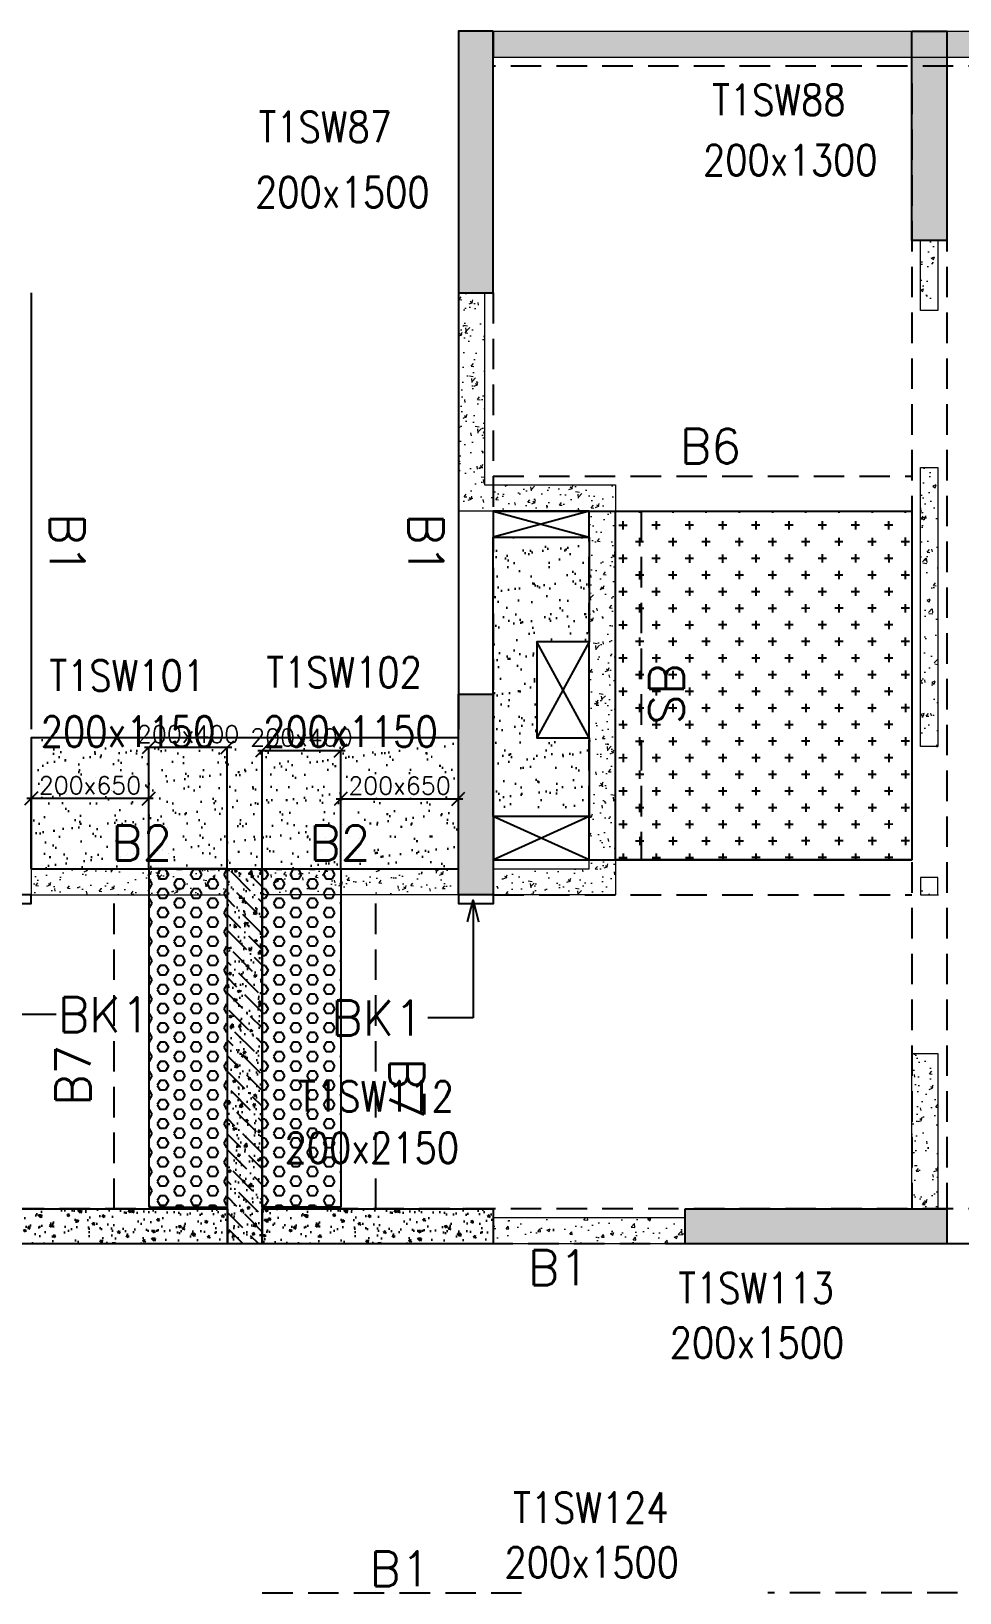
# Model space of a CAD drawing. Header units: millimetres. Extents: x 1078357 to 2594950, y -4969473 to -4636555.
# Drawn here: x 1646634 to 1651959, y -4661446 to -4652496 of the extents above; entities that cross this region are included whole.
import ezdxf

# ---------------------------------------------------------------- set-up
doc = ezdxf.new("R2010")
doc.units = ezdxf.units.MM
doc.header["$PDMODE"] = 35
for name, pattern in [('CONTINOUS', [0]), ('HIDDEN', [0.375, 0.25, -0.125]), ('New Retail block$0$CONTINOUS', [0])]:
    doc.linetypes.add(name, pattern=pattern)
doc.layers.get('0').update_dxf_attribs({"lineweight": 0})
doc.layers.get('Defpoints').update_dxf_attribs({"lineweight": 0})
for name, color, linetype, lineweight in [('A-_ANOTDIMA_D-', 6, 'Continuous', 13), ('COL. NO.', 30, 'Continuous', 25), ('COL. SIZE', 7, 'Continuous', 25), ('DIM', 9, 'Continuous', 25), ('HATCH', 8, 'Continuous', 30), ('RCC UPSTAND', 43, 'Continuous', 30), ('S-NON STR RCC WALL', 8, 'Continuous', 0)]:
    doc.layers.add(name, color=color, linetype=linetype, lineweight=lineweight)
for name, color, linetype in [('B-200x325', 201, 'HIDDEN'), ('B-200x375', 41, 'HIDDEN'), ('B-200x650', 241, 'HIDDEN'), ('B-300xSLAB THK.', 151, 'Continuous'), ('BK1-200x650', 241, 'HIDDEN'), ('DC BEAM NO.', 7, 'Continuous'), ('DROP SLAB', 8, 'Continuous'), ('NON STR. RCC WALL', 6, 'Continuous'), ('S-COLUMN_SHEAR WALL', 1, 'Continuous'), ('S-PROJECTION', 54, 'New Retail block$0$CONTINOUS'), ('SLAB FOLD', 8, 'Continuous')]:
    doc.layers.add(name, color=color, linetype=linetype)
doc.styles.add('Roman', font='romans')
doc.styles.add('ROMANS', font='romans.shx', dxfattribs={"width": 0.85})
doc.dimstyles.new('HARESH', dxfattribs={"dimtxt": 150, "dimasz": 75, "dimexe": 0, "dimexo": 0, "dimgap": 25, "dimtad": 1, "dimdec": 0, "dimdsep": 46, "dimtxsty": 'Roman', "dimblk": 'OBLIQUE', "dimcen": 225, "dimdle": 25, "dimclrd": 2, "dimclre": 2, "dimclrt": 7, "dimadec": 8, "dimazin": 1, "dimtfac": 1, "dimtdec": 0, "dimtmove": 0, "dimatfit": 0, "dimfxl": 1, "dimlwd": -1, "dimlwe": -1, "dimarcsym": 0})
pattern_1 = [(50, (-4755937.19, 23343877.28), (182.184669, -15.9390855), [19.05, -209.55]), (355, (-4755937.19, 23343877.28), (-35.2434214, 191.0568452), [15.24, -167.6405842]), (100.4514447, (-4755922, 23343875.95), (146.9412471, 175.1177519), [16.1900088, -178.0902446]), (46.1842, (-4755937.19, 23343928.08), (271.0790409, -42.042328), [28.575, -314.325]), (96.6355576, (-4755914.6, 23343924.58), (237.404134, 247.4261246), [24.2850231, -267.1356082]), (351.1841512, (-4755937.2, 23343928.08), (237.404134, 247.4261246), [22.859967, -251.459732]), (21, (-4755911.79, 23343915.38), (151.6143913, -102.2651982), [19.05, -209.55]), (326, (-4755911.79, 23343915.38), (61.8020283, 184.1879661), [15.24, -167.64]), (71.451445, (-4755899.15, 23343906.86), (213.4164193, 81.9227689), [16.1900088, -178.0899376]), (37.5, (-4755937.19, 23343877.28), (3.08860325, 84.55503887), [0, -165.608, 0, -170.18, 0, -168.275]), (7.5, (-4755937.19, 23343877.28), (66.8196625, 100.18057482), [0, -97.028, 0, -161.798, 0, -64.135]), (327.5, (-4755993.83, 23343877.28), (135.59059517, -5.728744), [0, -63.5, 0, -198.12, 0, -262.89]), (317.5, (-4756019.23, 23343877.28), (148.1291814, 25.42649103), [0, -82.55, 0, -131.572, 0, -186.69])]
pattern_2 = [(180, (1586158.456, -4470491.11), (-7e-15, -54.992613), [31.75, -63.5]), (300, (1586158.456, -4470491.11), (47.625, 27.496307), [31.75, -63.5]), (240, (1586126.706, -4470491.11), (47.625, -27.496307), [31.75, -63.5])]

# ---------------------------------------------------------------- blocks, each defined once
blk = doc.blocks.new('_Oblique')
at = {"color": 0, "linetype": 'ByBlock', "lineweight": -2}
blk.add_line((-0.5, -0.5), (0.5, 0.5), dxfattribs=at)
blk = doc.blocks.new('*D1194')
at = {"layer": 'Defpoints', "color": 0, "ltscale": 700, "transparency": 16777216}
for p in [(1647308, -4656600.6), (1647308, -4657295.6, 0), (1647758.1, -4657295.6, 0)]:
    blk.add_point(p, dxfattribs=at)
at = {"layer": 'DIM', "color": 2, "ltscale": 700, "transparency": 16777216}
for p, q in [((1647783.1, -4656600.6), (1647283, -4656600.6)), ((1647308, -4657295.6), (1647308, -4656600.6)), ((1647758.1, -4657295.6), (1647758.1, -4656600.6))]:
    blk.add_line(p, q, dxfattribs=at)
at = {"layer": 'DIM', "color": 2, "ltscale": 700, "transparency": 16777216, "xscale": 75, "yscale": 75, "zscale": 75, "rotation": 180}
blk.add_blockref('_Oblique', (1647308, -4656600.6), dxfattribs=at)
at = {"layer": 'DIM', "color": 2, "ltscale": 700, "transparency": 16777216, "xscale": 75, "yscale": 75, "zscale": 75}
blk.add_blockref('_Oblique', (1647758.1, -4656600.6), dxfattribs=at)
at = {"layer": 'DIM', "color": 7, "ltscale": 700, "transparency": 16777216, "insert": (1647533, -4656525.6), "char_height": 150, "attachment_point": 5, "style": 'Roman'}
blk.add_mtext('{\\H0.666667x;200x400}', dxfattribs=at)
blk = doc.blocks.new('*D1195')
at = {"layer": 'Defpoints', "color": 0, "ltscale": 700, "transparency": 16777216}
for p in [(1646633.3, -4656893.5), (1646633.3, -4657295.6, 0), (1647308, -4657295.6, 0)]:
    blk.add_point(p, dxfattribs=at)
at = {"layer": 'DIM', "color": 2, "ltscale": 700, "transparency": 16777216}
for p, q in [((1647333, -4656893.5), (1646608.3, -4656893.5)), ((1646633.3, -4657295.6), (1646633.3, -4656893.5)), ((1647308, -4657295.6), (1647308, -4656893.5))]:
    blk.add_line(p, q, dxfattribs=at)
at = {"layer": 'DIM', "color": 2, "ltscale": 700, "transparency": 16777216, "xscale": 75, "yscale": 75, "zscale": 75, "rotation": 180}
blk.add_blockref('_Oblique', (1646633.3, -4656893.5), dxfattribs=at)
at = {"layer": 'DIM', "color": 2, "ltscale": 700, "transparency": 16777216, "xscale": 75, "yscale": 75, "zscale": 75}
blk.add_blockref('_Oblique', (1647308, -4656893.5), dxfattribs=at)
at = {"layer": 'DIM', "color": 7, "ltscale": 700, "transparency": 16777216, "insert": (1646970.6, -4656818.5), "char_height": 150, "attachment_point": 5, "style": 'Roman'}
blk.add_mtext('{\\H0.666667x;200x650}', dxfattribs=at)
blk = doc.blocks.new('*D1196')
at = {"layer": 'Defpoints', "color": 0, "ltscale": 700, "transparency": 16777216}
for p in [(1648408.2, -4656618.8), (1647958.1, -4657295.6, 0), (1648408.2, -4657295.6, 0)]:
    blk.add_point(p, dxfattribs=at)
at = {"layer": 'DIM', "color": 2, "ltscale": 700, "transparency": 16777216}
for p, q in [((1647933.1, -4656618.8), (1648433.2, -4656618.8)), ((1647958.1, -4657295.6), (1647958.1, -4656618.8)), ((1648408.2, -4657295.6), (1648408.2, -4656618.8))]:
    blk.add_line(p, q, dxfattribs=at)
at = {"layer": 'DIM', "color": 2, "ltscale": 700, "transparency": 16777216, "xscale": 75, "yscale": 75, "zscale": 75, "rotation": 180}
blk.add_blockref('_Oblique', (1647958.1, -4656618.8), dxfattribs=at)
at = {"layer": 'DIM', "color": 2, "ltscale": 700, "transparency": 16777216, "xscale": 75, "yscale": 75, "zscale": 75}
blk.add_blockref('_Oblique', (1648408.2, -4656618.8), dxfattribs=at)
at = {"layer": 'DIM', "color": 7, "ltscale": 700, "transparency": 16777216, "insert": (1648183.2, -4656543.8), "char_height": 150, "attachment_point": 5, "style": 'Roman'}
blk.add_mtext('{\\H0.666667x;200x400}', dxfattribs=at)
blk = doc.blocks.new('*D1197')
at = {"layer": 'Defpoints', "color": 0, "ltscale": 700, "transparency": 16777216}
for p in [(1649083.1, -4656895.5), (1648408.2, -4657295.6, 0), (1649083.1, -4657295.6, 0)]:
    blk.add_point(p, dxfattribs=at)
at = {"layer": 'DIM', "color": 2, "ltscale": 700, "transparency": 16777216}
for p, q in [((1648383.2, -4656895.5), (1649108.1, -4656895.5)), ((1648408.2, -4657295.6), (1648408.2, -4656895.5)), ((1649083.1, -4657295.6), (1649083.1, -4656895.5))]:
    blk.add_line(p, q, dxfattribs=at)
at = {"layer": 'DIM', "color": 2, "ltscale": 700, "transparency": 16777216, "xscale": 75, "yscale": 75, "zscale": 75, "rotation": 180}
blk.add_blockref('_Oblique', (1648408.2, -4656895.5), dxfattribs=at)
at = {"layer": 'DIM', "color": 2, "ltscale": 700, "transparency": 16777216, "xscale": 75, "yscale": 75, "zscale": 75}
blk.add_blockref('_Oblique', (1649083.1, -4656895.5), dxfattribs=at)
at = {"layer": 'DIM', "color": 7, "ltscale": 700, "transparency": 16777216, "insert": (1648745.7, -4656820.5), "char_height": 150, "attachment_point": 5, "style": 'Roman'}
blk.add_mtext('{\\H0.666667x;200x650}', dxfattribs=at)
blk = doc.blocks.new('G$CD63B60BD')
at = {"layer": 'COL. NO.', "linetype": 'Continuous', "style": 'ROMANS', "width": 0.85}
for s, p in [('T1SW88', (67080.2, 15419.6, -320.4)), ('T1SW87', (64479, 15264.1, -320.4)), ('T1SW101', (63279.5, 12119.6, -320.4)), ('T1SW102', (64523.1, 12138.2, -320.4)), ('T1SW112', (64706.5, 9707.5, -320.4)), ('T1SW113', (66886, 8609.2, -320.4)), ('T1SW124', (65938.2, 7350.6, -320.4))]:
    blk.add_text(s, height=175, dxfattribs=at).set_placement(p)
at = {"layer": 'COL. SIZE', "linetype": 'Continuous', "style": 'ROMANS', "width": 0.85}
for s, p in [('200x1300', (67027.6, 15073.8, -320.4)), ('200x1500', (64458.9, 14890, -320.4)), ('200x1150', (63230.3, 11798.7, -320.4)), ('200x1150', (64505.2, 11798.6, -320.4)), ('200x2150', (64628, 9412.9, -320.4)), ('200x1500', (66836.9, 8295.7, -320.4)), ('200x1500', (65889, 7037.1, -320.4))]:
    blk.add_text(s, height=175, dxfattribs=at).set_placement(p)

msp = doc.modelspace()

# ---------------------------------------------------------------- hatches: boundary and pattern name
at = {"layer": 'DROP SLAB'}
h = msp.add_hatch(dxfattribs=at)
h.set_pattern_fill('CROSS', color=8, scale=15, angle=179.96921)
h.set_pattern_definition([(180.03079016, (-1680958.44, 9385210.29), (-95.1987999, -95.3011726), [47.625, -142.875]), (270.03079016, (-1680982.26, 9385234.09), (95.3011726, -95.1987999), [47.625, -142.875])])
h.paths.add_polyline_path([(1649983.3, -4655246.4), (1651683.3, -4655246.4), (1651683.3, -4657246.2), (1649983.3, -4657246.2)])
at = {"layer": 'HATCH'}
h = msp.add_hatch(dxfattribs=at)
h.set_pattern_fill('AR-SAND', color=8, scale=3, angle=179.97015)
h.set_pattern_definition([(37.47015413, (-3385599.53, 18703112.43), (-4.72361136, 146.8264517), [0, -115.824, 0, -129.54, 0, -123.825]), (7.4701541, (-3385599.53, 18703112.43), (134.9689868, 214.9772528), [0, -62.484, 0, -104.394, 0, -40.005]), (327.4701541, (-3385693.26, 18703112.48), (237.2979035, 0.3075449), [0, -38.1, 0, -137.16, 0, -179.07]), (317.4701541, (-3385693.26, 18703112.48), (229.1017424, 66.759465), [0, -19.05, 0, -89.916, 0, -102.87])])
h.paths.add_polyline_path([(1649283.4, -4655396.2), (1649833.4, -4655396.2), (1649833.4, -4655996.2), (1649533.4, -4655996.2), (1649533.4, -4656546.2), (1649833.4, -4656546.1), (1649833.4, -4656996.2), (1649283.4, -4656996.2)])
h = msp.add_hatch(dxfattribs=at)
h.set_pattern_fill('AR-SAND', color=8, scale=3, angle=179.97015)
h.set_pattern_definition([(37.4701541, (-2401274.65, 14019093.33), (-4.72361136, 146.8264517), [0, -115.824, 0, -129.54, 0, -123.825]), (7.4701541, (-2401274.65, 14019093.33), (134.9689868, 214.9772528), [0, -62.484, 0, -104.394, 0, -40.005]), (327.4701541, (-2401368.37, 14019093.38), (237.2979035, 0.3075449), [0, -38.1, 0, -137.16, 0, -179.07]), (317.4701541, (-2401368.37, 14019093.38), (229.1017424, 66.759465), [0, -19.05, 0, -89.916, 0, -102.87])])
h.paths.add_polyline_path([(1649083.6, -4656546.1), (1646633.6, -4656546.1), (1646633.6, -4657296.1), (1649083.6, -4657296.1)])
h = msp.add_hatch(dxfattribs=at)
h.set_pattern_fill('AR-SAND', color=8, scale=3, angle=179.97015)
h.set_pattern_definition([(37.4701541, (-2401274.74, 14019093.33), (-4.72361136, 146.8264517), [0, -115.824, 0, -129.54, 0, -123.825]), (7.4701541, (-2401274.74, 14019093.33), (134.9689868, 214.9772528), [0, -62.484, 0, -104.394, 0, -40.005]), (327.4701541, (-2401368.46, 14019093.38), (237.2979035, 0.3075449), [0, -38.1, 0, -137.16, 0, -179.07]), (317.4701541, (-2401368.46, 14019093.38), (229.1017424, 66.759465), [0, -19.05, 0, -89.916, 0, -102.87])])
h.paths.add_polyline_path([(1649083.5, -4656696.1), (1646633.5, -4656696.1), (1646633.5, -4657296.1), (1649083.5, -4657296.1)])
at = {"layer": 'RCC UPSTAND'}
h = msp.add_hatch(dxfattribs=at)
h.set_pattern_fill('AR-CONC', color=8, scale=20, angle=360)
h.set_pattern_definition([(50, (-889461.2, -1448921.18), (143.4520365, -12.550427), [15, -165]), (355, (-889461.2, -1448921.18), (-27.7502667, 150.438427), [12, -132]), (100.4514445, (-889449.25, -1448922.22), (115.7017693, 137.887998), [12.7480384, -140.2284224]), (46.1842, (-889461.2, -1448881.18), (213.448266, -33.103856), [22.5, -247.5]), (96.6356355, (-889443.42, -1448883.94), (186.932389, 194.82372), [19.122068, -210.342752]), (351.184164, (-889461.2, -1448881.18), (186.932389, 194.82372), [18, -198]), (21, (-889441.2, -1448891.18), (119.3814104, -80.523778), [15, -165]), (326, (-889441.2, -1448891.18), (48.6630664, 145.030009), [12, -132]), (71.4514447, (-889431.25, -1448897.89), (168.0444753, 64.5062306), [12.748038, -140.2284224]), (37.5, (-889461.203, -1448921.177), (2.43197106, 66.57877077), [0, -130.4, 0, -134, 0, -132.5]), (7.5, (-889461.2, -1448921.18), (52.6139075, 78.8823424), [0, -76.4, 0, -127.4, 0, -50.5]), (327.5, (-889505.803, -1448921.177), (106.7644872, -4.51097435), [0, -50, 0, -156, 0, -207]), (317.5, (-889525.8, -1448921.18), (116.6372339, 20.0209965), [0, -65, 0, -103.6, 0, -147])])
h.paths.add_polyline_path([(1647958.3, -4659446.2), (1647758.3, -4659446.2), (1647758.3, -4657296.2), (1647958.3, -4657296.2)])
h = msp.add_hatch(dxfattribs=at)
h.set_pattern_fill('AR-CONC', color=8, scale=20, angle=90)
h.set_pattern_definition([(140, (-1561941.7, -7196665.7), (12.550427, 143.4520365), [15, -165]), (85, (-1561941.7, -7196665.7), (-150.438427, -27.7502667), [12, -132]), (190.4514445, (-1561940.65, -7196653.75), (-137.887998, 115.7017693), [12.7480384, -140.2284224]), (136.1842, (-1561981.7, -7196665.7), (33.103856, 213.448266), [22.5, -247.5]), (186.6356355, (-1561978.94, -7196647.91), (-194.82372, 186.932389), [19.122068, -210.342752]), (81.184164, (-1561981.7, -7196665.7), (-194.82372, 186.932389), [18, -198]), (111, (-1561971.7, -7196645.7), (80.523778, 119.3814104), [15, -165]), (56, (-1561971.7, -7196645.7), (-145.030009, 48.6630664), [12, -132]), (161.4514447, (-1561964.99, -7196635.75), (-64.5062306, 168.0444753), [12.748038, -140.2284224]), (127.5, (-1561941.7, -7196665.7), (-66.57877077, 2.43197106), [0, -130.4, 0, -134, 0, -132.5]), (97.5, (-1561941.7, -7196665.7), (-78.8823424, 52.6139075), [0, -76.4, 0, -127.4, 0, -50.5]), (57.5, (-1561941.7, -7196710.3), (4.51097435, 106.7644872), [0, -50, 0, -156, 0, -207]), (47.5, (-1561941.7, -7196730.3), (-20.0209965, 116.6372339), [0, -65, 0, -103.6, 0, -147])])
h.paths.add_polyline_path([(1647758.3, -4659246.2), (1647758.3, -4659446.2), (1646433.3, -4659446.2), (1646433.3, -4659246.2)])
h = msp.add_hatch(dxfattribs=at)
h.set_pattern_fill('AR-CONC', color=8, scale=20, angle=90)
h.set_pattern_definition([(140, (-1560416.7, -7196665.7), (12.550427, 143.4520365), [15, -165]), (85, (-1560416.7, -7196665.7), (-150.438427, -27.7502667), [12, -132]), (190.4514445, (-1560415.65, -7196653.75), (-137.887998, 115.7017693), [12.7480384, -140.2284224]), (136.1842, (-1560456.7, -7196665.7), (33.103856, 213.448266), [22.5, -247.5]), (186.6356355, (-1560453.94, -7196647.91), (-194.82372, 186.932389), [19.122068, -210.342752]), (81.184164, (-1560456.7, -7196665.7), (-194.82372, 186.932389), [18, -198]), (111, (-1560446.7, -7196645.7), (80.523778, 119.3814104), [15, -165]), (56, (-1560446.7, -7196645.7), (-145.030009, 48.6630664), [12, -132]), (161.4514447, (-1560439.99, -7196635.75), (-64.5062306, 168.0444753), [12.748038, -140.2284224]), (127.5, (-1560416.7, -7196665.7), (-66.57877077, 2.43197106), [0, -130.4, 0, -134, 0, -132.5]), (97.5, (-1560416.7, -7196665.7), (-78.8823424, 52.6139075), [0, -76.4, 0, -127.4, 0, -50.5]), (57.5, (-1560416.7, -7196710.3), (4.51097435, 106.7644872), [0, -50, 0, -156, 0, -207]), (47.5, (-1560416.7, -7196730.3), (-20.0209965, 116.6372339), [0, -65, 0, -103.6, 0, -147])])
h.paths.add_polyline_path([(1649283.3, -4659246.2), (1649283.3, -4659446.2), (1647958.3, -4659446.2), (1647958.3, -4659246.2)])
at = {"layer": 'S-COLUMN_SHEAR WALL', "lineweight": 25, "extrusion": (1.00316e-06, 1.91639e-11, 1)}
h = msp.add_hatch(color=1, dxfattribs=at)
h.dxf.hatch_style = 1
h.paths.add_polyline_path([(1649283.3, -4652496.2), (1649083.3, -4652496.2), (1649083.3, -4653996.1), (1649283.3, -4653996.1)])
at = {"layer": 'S-COLUMN_SHEAR WALL', "lineweight": 25}
h = msp.add_hatch(color=1, dxfattribs=at)
h.dxf.hatch_style = 1
h.paths.add_polyline_path([(1651683.3, -4653696.2), (1651883.3, -4653696.2), (1651883.3, -4652496.2), (1651683.3, -4652496.2)])
at = {"layer": 'S-COLUMN_SHEAR WALL', "lineweight": 25, "extrusion": (1.00316e-06, 1.91639e-11, 1)}
h = msp.add_hatch(color=1, dxfattribs=at)
h.dxf.hatch_style = 1
h.paths.add_polyline_path([(1649283.3, -4657446.2), (1649083.3, -4657446.2), (1649083.3, -4656296.2), (1649283.3, -4656296.2)])
at = {"layer": 'S-COLUMN_SHEAR WALL', "lineweight": 25}
h = msp.add_hatch(dxfattribs=at)
h.set_pattern_fill('ANSI36', color=8, scale=20, angle=90)
h.set_pattern_definition([(135, (2519852.12, -9361619.105), (-123.4785217, 33.67596045), [158.75, -31.75, 0, -31.75])])
h.paths.add_polyline_path([(1647958.3, -4659446.2), (1647958.3, -4659246.2), (1647958.3, -4657296.2), (1647758.3, -4657296.2), (1647758.3, -4659246.2), (1647758.3, -4659446.2)])
h = msp.add_hatch(color=1, dxfattribs=at)
h.dxf.hatch_style = 1
h.paths.add_polyline_path([(1650383.3, -4659246.1), (1651883.3, -4659246.1), (1651883.3, -4659446.1), (1650383.3, -4659446.1)])
at = {"layer": 'S-NON STR RCC WALL'}
h = msp.add_hatch(dxfattribs=at)
h.set_pattern_fill('AR-CONC', color=256, angle=180)
h.set_pattern_definition([(50, (-3658712.47, 18659858.1), (182.184669, -15.9390855), [19.05, -209.55]), (355, (-3658712.47, 18659858.1), (-35.2434214, 191.0568452), [15.24, -167.6405842]), (100.4514447, (-3658697.29, 18659856.77), (146.9412471, 175.1177519), [16.1900088, -178.0902446]), (46.1842, (-3658712.47, 18659908.9), (271.0790409, -42.042328), [28.575, -314.325]), (96.6355576, (-3658689.88, 18659905.4), (237.404134, 247.4261246), [24.285023, -267.135608]), (351.1841512, (-3658712.47, 18659908.9), (237.404134, 247.4261246), [22.859967, -251.459732]), (21, (-3658687.07, 18659896.2), (151.6143913, -102.2651982), [19.05, -209.55]), (326, (-3658687.07, 18659896.2), (61.8020283, 184.1879661), [15.24, -167.64]), (71.451445, (-3658674.44, 18659887.67), (213.4164193, 81.9227689), [16.1900088, -178.0899376]), (37.5, (-3658712.47, 18659858.096), (3.08860325, 84.55503887), [0, -165.608, 0, -170.18, 0, -168.275]), (7.5, (-3658712.47, 18659858.1), (66.8196625, 100.18057482), [0, -97.028, 0, -161.798, 0, -64.135]), (327.5, (-3658769.114, 18659858.096), (135.59059517, -5.728744), [0, -63.5, 0, -198.12, 0, -262.89]), (317.5, (-3658794.51, 18659858.1), (148.1291814, 25.42649103), [0, -82.55, 0, -131.572, 0, -186.69])])
h.paths.add_polyline_path([(1659158.5, -4652496.1), (1659483.5, -4652496.1), (1659483.5, -4652646.1), (1659158.5, -4652646.1)])
h.paths.add_polyline_path([(1657358.5, -4652496.1), (1659158.5, -4652496.1), (1659158.5, -4652646.1), (1657358.5, -4652646.1)])
h.paths.add_polyline_path([(1651408.5, -4652496.2), (1652158.5, -4652496.2), (1652158.5, -4652646.1), (1651408.5, -4652646.1)])
h.paths.add_polyline_path([(1652158.5, -4652496.1), (1653958.5, -4652496.1), (1653958.5, -4652646.1), (1652158.5, -4652646.1)])
h.paths.add_polyline_path([(1656608.5, -4652496.1), (1657358.5, -4652496.1), (1657358.5, -4652646.1), (1656608.5, -4652646.1)])
h.paths.add_polyline_path([(1654808.5, -4652496.1), (1656608.5, -4652496.1), (1656608.5, -4652646.1), (1654808.5, -4652646.1)])
h.paths.add_polyline_path([(1649286.4, -4652496.1), (1649608.5, -4652496.1), (1649608.5, -4652646.1), (1649286.4, -4652646.1)])
h.paths.add_polyline_path([(1653958.5, -4652496.1), (1654283.5, -4652496.1), (1654283.5, -4652646.1), (1653958.5, -4652646.1)])
h.paths.add_polyline_path([(1654483.5, -4652496.1), (1654808.5, -4652496.1), (1654808.5, -4652646.1), (1654483.5, -4652646.1)])
h.paths.add_polyline_path([(1649608.5, -4652496.1), (1651408.5, -4652496.1), (1651408.5, -4652646.1), (1649608.5, -4652646.1)])
h = msp.add_hatch(dxfattribs=at)
h.set_pattern_fill('AR-CONC', color=256, angle=180)
h.set_pattern_definition([(50, (1651796.53, -4660402.88), (182.1847, -15.939), [19.05, -209.55]), (355, (1651796.53, -4660402.88), (-35.2434, 191.057), [15.24, -167.6406]), (100.4514, (1651811.71, -4660404.2), (146.9412, 175.1178), [16.19, -178.09]), (46.1842, (1651796.53, -4660352.08), (271.079, -42.042), [28.575, -314.325]), (96.6356, (1651819.12, -4660355.58), (237.404, 247.426), [24.285, -267.136]), (351.184, (1651796.53, -4660352.08), (237.404, 247.426), [22.86, -251.46]), (21, (1651821.93, -4660364.78), (151.6144, -102.2652), [19.05, -209.55]), (326, (1651821.93, -4660364.78), (61.802, 184.188), [15.24, -167.64]), (71.4514, (1651834.57, -4660373.3), (213.4164, 81.923), [16.19, -178.09]), (37.5, (1651796.53, -4660402.877), (3.0886, 84.55504), [0, -165.608, 0, -170.18, 0, -168.275]), (7.5, (1651796.53, -4660402.88), (66.8197, 100.1806), [0, -97.028, 0, -161.798, 0, -64.135]), (327.5, (1651739.89, -4660402.88), (135.5906, -5.72874), [0, -63.5, 0, -198.12, 0, -262.89]), (317.5, (1651714.49, -4660402.88), (148.1292, 25.4265), [0, -82.55, 0, -131.572, 0, -186.69])])
h.paths.add_polyline_path([(1651733.5, -4653696.2), (1651833.5, -4653696.2), (1651833.5, -4654096.1), (1651733.5, -4654096.1)])
h = msp.add_hatch(dxfattribs=at)
h.set_pattern_fill('AR-CONC', color=256, angle=180)
h.set_pattern_definition(pattern_1)
h.paths.add_polyline_path([(1649983.5, -4655096.1), (1649983.5, -4657446.1), (1649283.5, -4657446.1), (1649283.5, -4657296.1), (1649833.5, -4657296.1), (1649833.5, -4655246.1), (1649083.5, -4655246.1), (1649083.5, -4653996.1), (1649233.5, -4653996.1), (1649233.5, -4655096.1)])
h = msp.add_hatch(dxfattribs=at)
h.set_pattern_fill('AR-CONC', color=256, angle=180)
h.set_pattern_definition([(50, (2749021.25, -9344422.06), (182.184669, -15.9390855), [19.05, -209.55]), (355, (2749021.25, -9344422.06), (-35.2434214, 191.056845), [15.24, -167.640584]), (100.4514447, (2749036.43, -9344423.4), (146.941247, 175.117752), [16.190009, -178.0902446]), (46.1842, (2749021.25, -9344371.26), (271.079041, -42.042328), [28.575, -314.325]), (96.6355576, (2749043.84, -9344374.77), (237.404134, 247.426125), [24.285023, -267.135608]), (351.184151, (2749021.25, -9344371.26), (237.404134, 247.426125), [22.859967, -251.459732]), (21, (2749046.65, -9344383.96), (151.6143913, -102.265198), [19.05, -209.55]), (326, (2749046.65, -9344383.96), (61.802028, 184.187966), [15.24, -167.64]), (71.451445, (2749059.28, -9344392.49), (213.416419, 81.922769), [16.190009, -178.0899376]), (37.5, (2749021.247, -9344422.064), (3.08860325, 84.5550389), [0, -165.608, 0, -170.18, 0, -168.275]), (7.5, (2749021.25, -9344422.06), (66.8196625, 100.1805748), [0, -97.028, 0, -161.798, 0, -64.135]), (327.5, (2748964.605, -9344422.064), (135.5905952, -5.728744), [0, -63.5, 0, -198.12, 0, -262.89]), (317.5, (2748939.2, -9344422.06), (148.1291814, 25.426491), [0, -82.55, 0, -131.572, 0, -186.69])])
h.paths.add_polyline_path([(1651733.5, -4654996.1), (1651833.5, -4654996.1), (1651833.5, -4656596.1), (1651733.5, -4656596.1)])
h = msp.add_hatch(dxfattribs=at)
h.set_pattern_fill('AR-CONC', color=256)
h.set_pattern_definition(pattern_1)
h.paths.add_polyline_path([(1647758.5, -4657296.1), (1646633.5, -4657296.1), (1646633.5, -4657446.1), (1647758.5, -4657446.1)])
h = msp.add_hatch(dxfattribs=at)
h.set_pattern_fill('AR-CONC', color=256, angle=180)
h.set_pattern_definition(pattern_1)
h.paths.add_polyline_path([(1647958.5, -4657296.1), (1649083.5, -4657296.1), (1649083.5, -4657446.1), (1647958.5, -4657446.1)])
h = msp.add_hatch(dxfattribs=at)
h.set_pattern_fill('AR-CONC', color=256, angle=180)
h.set_pattern_definition([(50, (2749008.03, -9345786.73), (182.184669, -15.9390855), [19.05, -209.55]), (355, (2749008.03, -9345786.73), (-35.2434214, 191.056845), [15.24, -167.640584]), (100.4514447, (2749023.21, -9345788.06), (146.941247, 175.117752), [16.190009, -178.0902446]), (46.1842, (2749008.03, -9345735.93), (271.079041, -42.042328), [28.575, -314.325]), (96.6355576, (2749030.62, -9345739.43), (237.404134, 247.426125), [24.285023, -267.135608]), (351.184151, (2749008.03, -9345735.93), (237.404134, 247.426125), [22.859967, -251.459732]), (21, (2749033.43, -9345748.63), (151.6143913, -102.265198), [19.05, -209.55]), (326, (2749033.43, -9345748.63), (61.802028, 184.187966), [15.24, -167.64]), (71.451445, (2749046.07, -9345757.15), (213.416419, 81.922769), [16.190009, -178.0899376]), (37.5, (2749008.03, -9345786.73), (3.08860325, 84.5550389), [0, -165.608, 0, -170.18, 0, -168.275]), (7.5, (2749008.03, -9345786.73), (66.8196625, 100.1805748), [0, -97.028, 0, -161.798, 0, -64.135]), (327.5, (2748951.39, -9345786.73), (135.5905952, -5.728744), [0, -63.5, 0, -198.12, 0, -262.89]), (317.5, (2748925.99, -9345786.73), (148.1291814, 25.426491), [0, -82.55, 0, -131.572, 0, -186.69])])
h.paths.add_polyline_path([(1651733.5, -4657446.1), (1651833.5, -4657446.1), (1651833.5, -4657346.1), (1651733.5, -4657346.1)])
h = msp.add_hatch(dxfattribs=at)
h.set_pattern_fill('AR-CONC', color=256, angle=180)
h.set_pattern_definition([(50, (-5799851.66, 28027896.46), (182.184669, -15.93908554), [19.05, -209.55]), (355, (-5799851.66, 28027896.46), (-35.2434214, 191.0568452), [15.24, -167.6405842]), (100.4514447, (-5799836.48, 28027895.14), (146.9412471, 175.1177519), [16.1900088, -178.0902446]), (46.1842, (-5799851.66, 28027947.26), (271.0790409, -42.042328), [28.575, -314.325]), (96.6355576, (-5799829.07, 28027943.76), (237.404134, 247.4261246), [24.2850231, -267.1356082]), (351.1841512, (-5799851.66, 28027947.26), (237.404134, 247.4261246), [22.859967, -251.459732]), (21, (-5799826.26, 28027934.56), (151.6143913, -102.2651982), [19.05, -209.55]), (326, (-5799826.26, 28027934.56), (61.8020283, 184.1879661), [15.24, -167.64]), (71.451445, (-5799813.62, 28027926.04), (213.4164193, 81.9227689), [16.1900088, -178.0899376]), (37.5, (-5799851.66, 28027896.463), (3.08860325, 84.55503887), [0, -165.608, 0, -170.18, 0, -168.275]), (7.5, (-5799851.66, 28027896.46), (66.8196625, 100.18057482), [0, -97.028, 0, -161.798, 0, -64.135]), (327.5, (-5799908.3, 28027896.46), (135.59059517, -5.72874399), [0, -63.5, 0, -198.12, 0, -262.89]), (317.5, (-5799933.7, 28027896.46), (148.1291814, 25.42649103), [0, -82.55, 0, -131.572, 0, -186.69])])
h.paths.add_polyline_path([(1651683.5, -4658356.1), (1651833.5, -4658356.1), (1651833.5, -4659246), (1651683.5, -4659246)])
at = {"layer": 'S-NON STR RCC WALL', "ltscale": 700}
h = msp.add_hatch(dxfattribs=at)
h.set_pattern_fill('AR-CONC', color=256)
h.set_pattern_definition([(50, (1605366.91, -4668669.36), (182.18467, -15.9391), [19.05, -209.55]), (355, (1605366.91, -4668669.36), (-35.2434, 191.05685), [15.24, -167.6406]), (100.45144, (1605382.1, -4668670.68), (146.94125, 175.11775), [16.19, -178.09024]), (46.1842, (1605366.9, -4668618.56), (271.079, -42.0423), [28.575, -314.325]), (96.63556, (1605389.5, -4668622.06), (237.4041, 247.4261), [24.285, -267.1356]), (351.18415, (1605366.9, -4668618.56), (237.4041, 247.4261), [22.86, -251.4597]), (21, (1605392.31, -4668631.26), (151.6144, -102.2652), [19.05, -209.55]), (326, (1605392.31, -4668631.26), (61.802, 184.188), [15.24, -167.64]), (71.45144, (1605404.95, -4668639.78), (213.4164, 81.9228), [16.19, -178.08994]), (37.5, (1605366.91, -4668669.356), (3.0886, 84.55504), [0, -165.608, 0, -170.18, 0, -168.275]), (7.5, (1605366.91, -4668669.36), (66.81966, 100.18057), [0, -97.028, 0, -161.798, 0, -64.135]), (327.5, (1605310.27, -4668669.356), (135.5906, -5.72874), [0, -63.5, 0, -198.12, 0, -262.89]), (317.5, (1605284.87, -4668669.36), (148.12918, 25.4265), [0, -82.55, 0, -131.572, 0, -186.69])])
h.paths.add_polyline_path([(1650383.3, -4659446), (1649283.3, -4659446), (1649283.3, -4659296.1), (1650383.3, -4659296.1)])
at = {"layer": 'SLAB FOLD', "ltscale": 1000}
h = msp.add_hatch(dxfattribs=at)
h.set_pattern_fill('HEX', color=8, scale=10, angle=180)
h.set_pattern_definition(pattern_2)
h.paths.add_polyline_path([(1647758.4, -4659235.5), (1647308.4, -4659235.5), (1647308.4, -4657296.2), (1647758.4, -4657296.2)])
h = msp.add_hatch(dxfattribs=at)
h.set_pattern_fill('HEX', color=8, scale=10, angle=180)
h.set_pattern_definition(pattern_2)
h.paths.add_polyline_path([(1647958.8, -4659235.5), (1648408.8, -4659235.5), (1648408.8, -4657296.2), (1647958.8, -4657296.2)])

# ---------------------------------------------------------------- linework, layer by layer
at = {"layer": 'B-200x325', "ltscale": 700}
for p, q in [((1649283.2, -4655046.4, 0), (1651683.2, -4655046.5, 0)), ((1649283.4, -4657446.2, 0), (1651683.2, -4657446.2, 0))]:
    msp.add_line(p, q, dxfattribs=at)
at = {"layer": 'B-200x325', "linetype": 'Continuous', "ltscale": 700}
for p, q in [((1649283.2, -4655246.4, 0), (1651683.2, -4655246.5, 0)), ((1649283.4, -4657246.2, 0), (1651683.2, -4657246.2, 0))]:
    msp.add_line(p, q, dxfattribs=at)
at = {"layer": 'B-200x375', "ltscale": 700}
for p, q in [((1647108.1, -4657496.2, 0), (1647108.1, -4659246.2, 0)), ((1648608.4, -4657496.2, 0), (1648608.4, -4659246.2, 0))]:
    msp.add_line(p, q, dxfattribs=at)
at = {"layer": 'B-200x375', "linetype": 'Continuous', "ltscale": 700}
for p, q in [((1647308.1, -4657496.2, 0), (1647308.1, -4659235.6, 0)), ((1648408.4, -4657496.2, 0), (1648408.4, -4659235.6, 0))]:
    msp.add_line(p, q, dxfattribs=at)
at = {"layer": 'B-200x650', "linetype": 'HIDDEN', "ltscale": 700}
for p, q in [((1654283.5, -4652696.1, 0), (1649283.5, -4652696.1, 0)), ((1651683.5, -4652796.2, 0), (1651683.5, -4659246, 0)), ((1651883.5, -4652796.2, 0), (1651883.5, -4659246, 0)), ((1649283.5, -4653996.1, 0), (1649283.5, -4656496.1, 0)), ((1647758.3, -4659246, 0), (1641433.5, -4659246, 0)), ((1654283.5, -4659246, 0), (1647958.3, -4659246, 0)), ((1647758.3, -4659446, 0), (1635558.3, -4659446, 0)), ((1660158.3, -4659446, 0), (1647958.3, -4659446, 0)), ((1647958.5, -4661446.1, 0), (1649458.5, -4661446.1, 0)), ((1655358.5, -4661446.1, 0), (1650858.5, -4661446.1, 0))]:
    msp.add_line(p, q, dxfattribs=at)
at = {"layer": 'B-200x650', "linetype": 'CONTINOUS', "ltscale": 700}
for p, q in [((1646633.5, -4653996.1, 0), (1646633.5, -4656496.1, 0)), ((1649083.5, -4653996.1, 0), (1649083.5, -4656496.1, 0))]:
    msp.add_line(p, q, dxfattribs=at)
at = {"layer": 'B-300xSLAB THK.', "linetype": 'HIDDEN', "ltscale": 700}
for p, q in [((1649832, -4655246.6, 0), (1649832, -4657246.4, 0)), ((1650132, -4655246.6, 0), (1650132, -4657246.4, 0))]:
    msp.add_line(p, q, dxfattribs=at)
at = {"layer": 'BK1-200x650', "linetype": 'Continuous', "ltscale": 700, "elevation": 0}
for points in [[(1646633.6, -4657446.2), (1646433.6, -4657446.2), (1646433.6, -4657496.4), (1646633.6, -4657496.4)], [(1649283.6, -4657446.2), (1649083.6, -4657446.2), (1649083.6, -4657496.4), (1649283.6, -4657496.4)]]:
    msp.add_lwpolyline(points, close=True, dxfattribs=at)
at = {"layer": 'DROP SLAB', "color": 3, "linetype": 'CONTINOUS', "ltscale": 500}
for p, q in [((1649283.4, -4655246.2, 0), (1649833.4, -4655396.2, 0)), ((1649832.6, -4655246.4, 0), (1649283.4, -4655396.2, 0)), ((1649833.5, -4655996.2, 0), (1649533.4, -4656546.2, 0)), ((1649833.5, -4656546.2, 0), (1649533.4, -4655996.2, 0)), ((1649833.4, -4657246.2, 0), (1649283.4, -4656996.2, 0)), ((1649833.4, -4656996.2, 0), (1649283.6, -4657246.2, 0))]:
    msp.add_line(p, q, dxfattribs=at)
at = {"layer": 'DROP SLAB', "color": 3, "linetype": 'CONTINOUS', "ltscale": 500, "elevation": 0}
for points in [[(1649833.4, -4655246.4), (1649283.4, -4655246.4), (1649283.4, -4655396.2), (1649833.4, -4655396.2)], [(1649983.3, -4655246.4), (1651683.3, -4655246.4), (1651683.3, -4657246.2), (1649983.3, -4657246.2)], [(1649833.4, -4655996.2), (1649533.4, -4655996.2), (1649533.4, -4656546.2), (1649833.4, -4656546.2)], [(1649833.4, -4656996.2), (1649283.6, -4656996.2), (1649283.6, -4657246.2), (1649833.4, -4657246.2)]]:
    msp.add_lwpolyline(points, close=True, dxfattribs=at)
at = {"layer": 'NON STR. RCC WALL', "elevation": 0}
for points in [[(1647958.3, -4659446.2), (1647758.3, -4659446.2), (1647758.3, -4657296.2), (1647958.3, -4657296.2)], [(1647758.3, -4659246.2), (1647758.3, -4659446.2), (1646433.3, -4659446.2), (1646433.3, -4659246.2)], [(1649283.3, -4659246.2), (1649283.3, -4659446.2), (1647958.3, -4659446.2), (1647958.3, -4659246.2)]]:
    msp.add_lwpolyline(points, close=True, dxfattribs=at)
at = {"layer": 'S-COLUMN_SHEAR WALL', "color": 1, "lineweight": 25, "extrusion": (1.00316e-06, 1.91639e-11, 1), "elevation": 1.7}
for points in [[(1649283.3, -4652496.2), (1649083.3, -4652496.2), (1649083.3, -4653996.1), (1649283.3, -4653996.1)], [(1649283.3, -4657446.2), (1649083.3, -4657446.2), (1649083.3, -4656296.2), (1649283.3, -4656296.2)]]:
    msp.add_lwpolyline(points, close=True, dxfattribs=at)
at = {"layer": 'S-COLUMN_SHEAR WALL', "color": 1, "lineweight": 25, "elevation": 0}
for points in [[(1651683.3, -4652496.2), (1651883.3, -4652496.2), (1651883.3, -4653696.2), (1651683.3, -4653696.2)], [(1647758.3, -4657296.2), (1647958.3, -4657296.2), (1647958.3, -4659446.2), (1647758.3, -4659446.2)], [(1650383.3, -4659246.1), (1651883.3, -4659246.1), (1651883.3, -4659446.1), (1650383.3, -4659446.1)]]:
    msp.add_lwpolyline(points, close=True, dxfattribs=at)
at = {"layer": 'S-NON STR RCC WALL', "elevation": 0}
for points in [[(1649286.4, -4652496.1), (1654283.5, -4652496.1), (1654283.5, -4652646.1), (1649286.4, -4652646.1)], [(1651733.5, -4653696.2), (1651833.5, -4653696.2), (1651833.5, -4654096.1), (1651733.5, -4654096.1)], [(1649983.5, -4655096.1), (1649983.5, -4657446.1), (1649283.5, -4657446.1), (1649283.5, -4657296.1), (1649833.5, -4657296.1), (1649833.5, -4655246.1), (1649083.5, -4655246.1), (1649083.5, -4653996.1), (1649233.5, -4653996.1), (1649233.5, -4655096.1)], [(1647758.5, -4657296.1), (1646633.5, -4657296.1), (1646633.5, -4657446.1), (1647758.5, -4657446.1)], [(1647958.5, -4657296.1), (1649083.5, -4657296.1), (1649083.5, -4657446.1), (1647958.5, -4657446.1)]]:
    msp.add_lwpolyline(points, close=True, dxfattribs=at)
at = {"layer": 'S-NON STR RCC WALL', "ltscale": 700, "elevation": 0}
for points in [[(1651733.5, -4654996.1), (1651833.5, -4654996.1), (1651833.5, -4656596.1), (1651733.5, -4656596.1)], [(1651733.5, -4657446.1), (1651833.5, -4657446.1), (1651833.5, -4657346.1), (1651733.5, -4657346.1)], [(1651683.5, -4658356.1), (1651833.5, -4658356.1), (1651833.5, -4659246), (1651683.5, -4659246)], [(1650383.3, -4659446), (1649283.3, -4659446), (1649283.3, -4659296.1), (1650383.3, -4659296.1)]]:
    msp.add_lwpolyline(points, close=True, dxfattribs=at)
at = {"layer": 'S-PROJECTION', "elevation": 0}
msp.add_lwpolyline([(1649083.6, -4656546.1), (1646633.6, -4656546.1), (1646633.6, -4657296.1), (1649083.6, -4657296.1)], close=True, dxfattribs=at)
at = {"layer": 'SLAB FOLD', "color": 8, "ltscale": 1000, "elevation": 0}
msp.add_lwpolyline([(1649283.4, -4655396.2), (1649833.4, -4655396.2), (1649833.4, -4655996.2), (1649533.4, -4655996.2), (1649533.4, -4656546.2), (1649833.4, -4656546.1), (1649833.4, -4656996.2), (1649283.4, -4656996.2), (1649283.4, -4655396.2)], dxfattribs=at)
for points in [[(1647308.3, -4659235.5), (1647758.3, -4659235.5), (1647758.3, -4657296.2), (1647308.3, -4657296.2)], [(1648408.6, -4659235.5), (1647958.5, -4659235.5), (1647958.5, -4657296.2), (1648408.6, -4657296.2)]]:
    msp.add_lwpolyline(points, close=True, dxfattribs=at)

# ---------------------------------------------------------------- block references
at = {"layer": 'A-_ANOTDIMA_D-', "color": 2, "ltscale": 700}
msp.add_blockref('G$CD63B60BD', (1583458.3, -4668396.1, 0), dxfattribs=at)

# ---------------------------------------------------------------- texts
at = {"layer": 'B-200x325', "linetype": 'Continuous', "ltscale": 700, "style": 'ROMANS'}
msp.add_text('B6', height=200, rotation=359.99866, dxfattribs=at).set_placement((1650352.8, -4654974.3, -2.7))
at = {"layer": 'B-200x375', "linetype": 'Continuous', "ltscale": 700, "style": 'ROMANS'}
for rotation, p in [(90.00094, (1646973.3, -4658655.6, -2.7)), (269.99866, (1648687.2, -4658379.8, -2.7))]:
    msp.add_text('B7', height=200, rotation=rotation, dxfattribs=at).set_placement(p)
at = {"layer": 'B-200x650', "linetype": 'HIDDEN', "ltscale": 500, "style": 'ROMANS'}
for rotation, p in [(269.99906, (1646740, -4655258.3, -2.7)), (269.99906, (1648797.5, -4655258.3, -2.7)), (359.99906, (1649481.8, -4659683.3, -2.7)), (0.00094, (1648572.9, -4661408.9, -2.7))]:
    msp.add_text('B1', height=200, rotation=rotation, dxfattribs=at).set_placement(p)
at = {"layer": 'B-300xSLAB THK.', "linetype": 'Continuous', "ltscale": 700, "style": 'ROMANS'}
msp.add_text('SB', height=200, rotation=90.00094, dxfattribs=at).set_placement((1650376.7, -4656470.7, -2.7))
at = {"layer": 'BK1-200x650', "linetype": 'Continuous', "ltscale": 700, "style": 'ROMANS'}
for rotation, p in [(359.99906, (1646786.7, -4658232.7, -2.7)), (0.00094, (1648354.7, -4658252.4, -2.7))]:
    msp.add_text('BK1', height=200, rotation=rotation, dxfattribs=at).set_placement(p)
at = {"layer": 'DC BEAM NO.', "linetype": 'Continuous', "ltscale": 500, "style": 'ROMANS'}
for p in [(1647091.4, -4657249, -2.7), (1648228.1, -4657249, -2.7)]:
    msp.add_text('B2', height=200, dxfattribs=at).set_placement(p)

# ---------------------------------------------------------------- dimensions: what is measured, and where the dimension line sits
at = {"layer": 'DIM', "ltscale": 700}
for base, p1, p2, picture, middle in [((1647308, -4656600.6, 0), (1647758.1, -4657295.6, 0), (1647308, -4657295.6, 0), '*D1194', (1647533, -4656600.6, 0)), ((1648408.2, -4656618.8, 0), (1647958.1, -4657295.6, 0), (1648408.2, -4657295.6, 0), '*D1196', (1648183.2, -4656618.8, 0))]:
    dim = msp.add_linear_dim(base=base, p1=p1, p2=p2, text='{\\H0.666667x;200x400}', dimstyle='HARESH', override={"dimtxsty": 'Roman'}, dxfattribs=at)
    dim.commit()
    dim.dimension.update_dxf_attribs({"geometry": picture, "text_midpoint": middle, "dimtype": 160})
for base, p1, p2, picture, middle in [((1646633.3, -4656893.5, 0), (1647308, -4657295.6, 0), (1646633.3, -4657295.6, 0), '*D1195', (1646970.6, -4656818.5, 0)), ((1649083.1, -4656895.5, 0), (1648408.2, -4657295.6, 0), (1649083.1, -4657295.6, 0), '*D1197', (1648745.7, -4656820.5, 0))]:
    dim = msp.add_linear_dim(base=base, p1=p1, p2=p2, text='{\\H0.666667x;200x650}', dimstyle='HARESH', override={"dimtxsty": 'Roman', "dimtmove": 1}, dxfattribs=at)
    dim.commit()
    dim.dimension.update_dxf_attribs({"geometry": picture, "text_midpoint": middle})

# ---------------------------------------------------------------- leaders
at = {"layer": 'BK1-200x650', "linetype": 'Continuous', "ltscale": 700}
for points in [[(1646517.1, -4657476.5, 0), (1646517.1, -4658130.5, 0), (1646775.9, -4658130.5, 0)], [(1649167.1, -4657476.5, 0), (1649167.1, -4658150.1, 0), (1648908.3, -4658150.1, 0)]]:
    msp.add_leader(points, dimstyle='HARESH', override={"dimasz": 125, "dimgap": 25, "dimtad": 0, "dimldrblk": 'Open30'}, dxfattribs=at)

doc.saveas('drawing.dxf')
